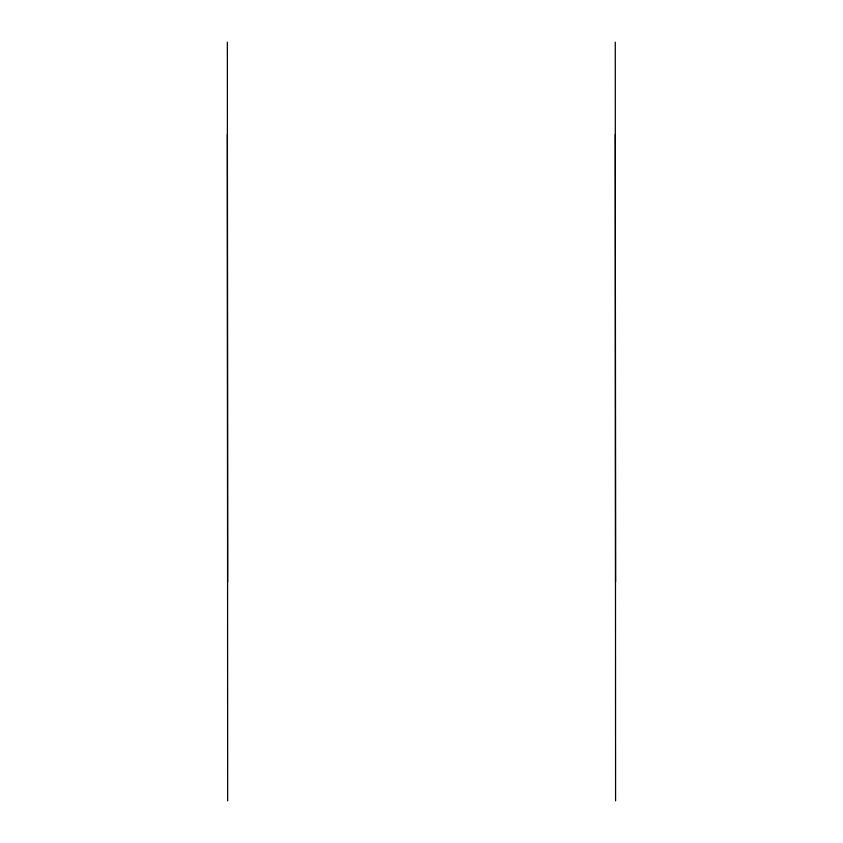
<?xml version="1.0" encoding="UTF-8"?>
<svg xmlns="http://www.w3.org/2000/svg" width="843" height="843" viewBox="0 0 843 843"><rect width="100%" height="100%" fill="white"/><g stroke="black" fill="none" stroke-linecap="round" stroke-linejoin="round"><path stroke-width="1.26" d="M227.663 581.986L227.357 134.406M615.58 581.986L615.274 134.406M615.58 800.85L615.274 42.15M227.663 800.85L227.357 42.15"/></g></svg>
